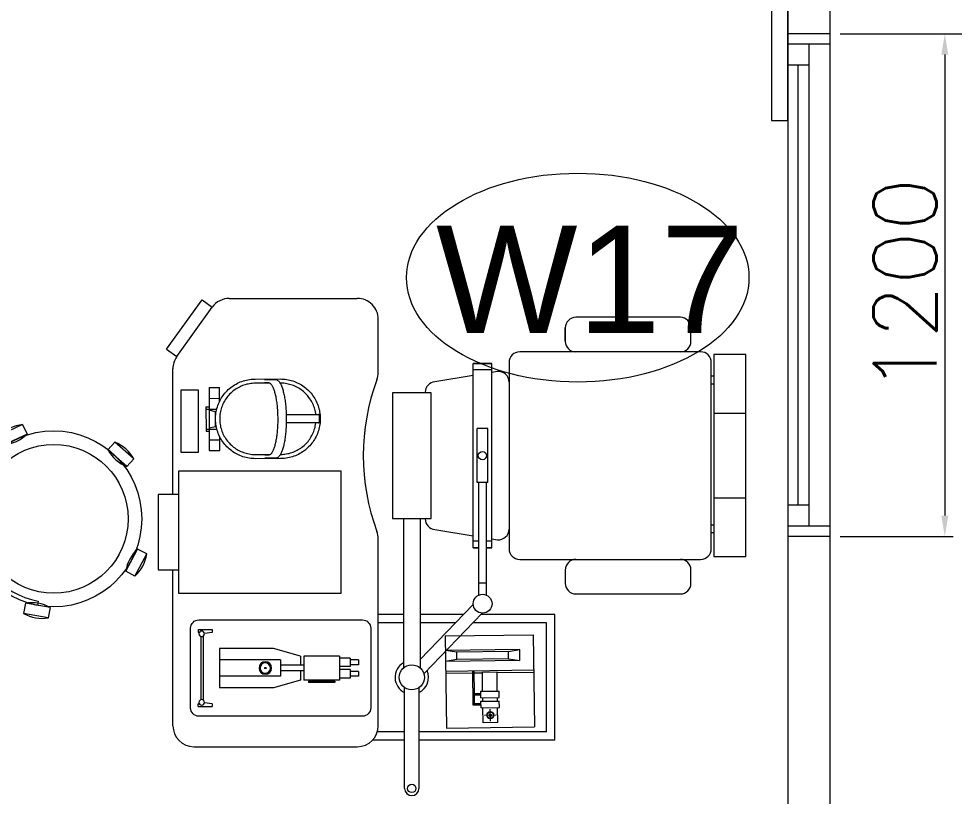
# Model space of a CAD drawing. Header units: millimetres. Extents: x -2143172 to 5255, y -610845 to 279739.
# Drawn here: x -1094892 to -1092660, y -587063 to -585207 of the extents above; entities that cross this region are included whole.
import ezdxf

# ---------------------------------------------------------------- set-up
doc = ezdxf.new("R2010")
doc.units = ezdxf.units.MM
doc.header["$LTSCALE"] = 30
doc.layers.get('0').update_dxf_attribs({"lineweight": 5})
doc.layers.get('Defpoints').update_dxf_attribs({"lineweight": 5})
for name, color, linetype, lineweight in [('Al Window tag', 5, 'Continuous', 5), ('Aluminum', 7, 'Continuous', 5), ('dims.', 152, 'Continuous', 5), ('LOADING', 163, 'Continuous', 5), ('Walls', 32, 'Continuous', 5)]:
    doc.layers.add(name, color=color, linetype=linetype, lineweight=lineweight)
doc.styles.add('SIMPLEX', font='SIMPLEX.shx', dxfattribs={"height": 150})
doc.styles.add('TTLB-A0-JeddahDP$0$swis721', font='swiss.ttf')
doc.dimstyles.new('Buk', dxfattribs={"dimtxt": 150, "dimasz": 50, "dimexe": 20, "dimexo": 25, "dimgap": 20, "dimtad": 1, "dimdec": 0, "dimrnd": 5, "dimdsep": 46, "dimtxsty": 'SIMPLEX', "dimcen": 0, "dimdle": 20, "dimclrd": 256, "dimclre": 256, "dimclrt": 256, "dimadec": 0, "dimazin": 0, "dimtfac": 0.0075, "dimtdec": 0, "dimtmove": 1, "dimatfit": 2, "dimldrblk": 'ARCHTICK', "dimfxl": 1, "dimtolj": 1, "dimtzin": 0, "dimlwd": -1, "dimlwe": -1, "dimarcsym": 0})

# ---------------------------------------------------------------- blocks, each defined once
blk = doc.blocks.new('*D692')
at = {"layer": 'Defpoints', "color": 0, "transparency": 16777216}
for p in [(-1092957, -584268.1, 0.1), (-1092568.8, -584268.1), (-1092957, -585243.1, 0.1)]:
    blk.add_point(p, dxfattribs=at)
at = {"layer": 'dims.', "linetype": 'Continuous', "transparency": 16777216}
for p, q in [((-1092932, -584268.1), (-1092548.8, -584268.1)), ((-1092932, -585243.1), (-1092548.8, -585243.1))]:
    blk.add_line(p, q, dxfattribs=at)
at = {"layer": 'dims.', "transparency": 16777216}
blk.add_line((-1092568.8, -585193.1), (-1092568.8, -584318.1), dxfattribs=at)
for points in [[(-1092577.2, -584318.1), (-1092560.5, -584318.1), (-1092568.8, -584268.1)], [(-1092577.2, -585193.1), (-1092560.5, -585193.1), (-1092568.8, -585243.1)]]:
    blk.add_solid(points, dxfattribs=at)
at = {"layer": 'dims.', "transparency": 16777216, "insert": (-1092663.8, -584755.6), "char_height": 150, "attachment_point": 5, "rotation": 90, "style": 'SIMPLEX'}
blk.add_mtext('\\A1;975', dxfattribs=at)
blk = doc.blocks.new('_ArchTick')
at = {"color": 0, "linetype": 'ByBlock', "const_width": 0.15}
blk.add_lwpolyline([(-0.5, -0.5), (0.5, 0.5)], dxfattribs=at)
blk = doc.blocks.new('*D693')
at = {"layer": 'Defpoints', "color": 0, "transparency": 16777216}
for p in [(-1092957, -585243.1, 0.1), (-1092957, -586443.1, 0.1), (-1092682.3, -586443.1)]:
    blk.add_point(p, dxfattribs=at)
at = {"layer": 'dims.', "linetype": 'Continuous', "transparency": 16777216}
for p, q in [((-1092932, -585243.1), (-1092662.3, -585243.1)), ((-1092932, -586443.1), (-1092662.3, -586443.1))]:
    blk.add_line(p, q, dxfattribs=at)
at = {"layer": 'dims.', "transparency": 16777216}
blk.add_line((-1092682.3, -585293.1), (-1092682.3, -586393.1), dxfattribs=at)
for points in [[(-1092690.6, -585293.1), (-1092674, -585293.1), (-1092682.3, -585243.1)], [(-1092690.6, -586393.1), (-1092674, -586393.1), (-1092682.3, -586443.1)]]:
    blk.add_solid(points, dxfattribs=at)
at = {"layer": 'dims.', "transparency": 16777216, "insert": (-1092777.3, -585843.1), "char_height": 150, "attachment_point": 5, "rotation": 90, "style": 'SIMPLEX'}
blk.add_mtext('\\A1;1200', dxfattribs=at)
blk = doc.blocks.new('A$C37be4daf')
at = {"layer": 'Aluminum', "color": 5}
for p, q in [((1416, 598.2), (216, 598.2)), ((241, 498.2), (241, 598.2)), ((291, 548.2), (291, 598.2)), ((1341, 548.2), (1341, 598.2)), ((1391, 498.2), (1391, 598.2)), ((291, 573.2), (1341, 573.2)), ((1391, 548.2), (241, 548.2)), ((1416, 498.2), (216, 498.2))]:
    blk.add_line(p, q, dxfattribs=at)
at = {"layer": 'Walls'}
for p, q in [((216, 498.2), (216, 598.2)), ((1416, 498.2), (1416, 598.2))]:
    blk.add_line(p, q, dxfattribs=at)
blk = doc.blocks.new('A$C5CCD2EA3')
at = {"layer": 'Al Window tag'}
blk.add_ellipse((0, 0), major_axis=(408.6, 0), ratio=0.610025, dxfattribs=at)
at = {"layer": 'Al Window tag', "insert": (-338.2, 123.8, 0), "char_height": 256, "attachment_point": 1, "style": 'TTLB-A0-JeddahDP$0$swis721'}
blk.add_mtext_dynamic_manual_height_columns('W17', width=1569.457, gutter_width=9406.5, heights=[480.3], dxfattribs=at)
blk = doc.blocks.new('ME12326-P')
for p, q in [((0, 0.22), (0, 0)), ((0, 0.22), (0.21, 0.22)), ((0.21, 0.22), (0.21, 0)), ((0.027, 0.1807), (0, 0.1852)), ((0.1775, 0.1852), (0, 0.1852)), ((0.1505, 0.1807), (0.027, 0.1807)), ((0.027, 0.1635), (0.027, 0.1807)), ((0.1505, 0.1807), (0.1775, 0.1852)), ((0.1505, 0.1635), (0.1505, 0.1807)), ((0.1775, 0.159), (0.1775, 0.1852)), ((0.027, 0.1635), (0, 0.159)), ((0.1775, 0.159), (0, 0.159)), ((0.1505, 0.1635), (0.027, 0.1635)), ((0.1505, 0.1635), (0.1775, 0.159)), ((0.21, 0.1355), (0, 0.1355)), ((0.0648, 0.0536), (0.0648, 0.1355)), ((0.0679, 0.0806), (0.0679, 0.1355)), ((0.0648, 0.1301), (0, 0.1301)), ((0.0875, 0.1301), (0.0679, 0.1301)), ((0.0875, 0.0867), (0.0875, 0.1327)), ((0.0875, 0.1327), (0.1225, 0.1327)), ((0.1225, 0.0867), (0.1225, 0.1327)), ((0.21, 0.1301), (0.1225, 0.1301)), ((0.0831, 0.0806), (0.0648, 0.0806)), ((0.0831, 0.0776), (0.0648, 0.0776)), ((0.0679, 0.0567), (0.0679, 0.0776)), ((0.0831, 0.0715), (0.0831, 0.0867)), ((0.0831, 0.0867), (0.1269, 0.0867)), ((0.0831, 0.0715), (0.1269, 0.0715)), ((0.0875, 0.0628), (0.0875, 0.0715)), ((0.1225, 0.0628), (0.1225, 0.0715)), ((0.1269, 0.0715), (0.1269, 0.0867)), ((0.0831, 0.0567), (0.0648, 0.0567)), ((0.0831, 0.0536), (0.0648, 0.0536)), ((0.0831, 0.0476), (0.0831, 0.0628)), ((0.0831, 0.0628), (0.1269, 0.0628)), ((0.0831, 0.0476), (0.1269, 0.0476)), ((0.0875, 0.0116), (0.0875, 0.0476)), ((0.1225, 0.0116), (0.1225, 0.0476)), ((0.1269, 0.0476), (0.1269, 0.0628)), ((0.1192, 0.0291), (0.0908, 0.0291)), ((0.105, 0.0152), (0.105, 0.0435)), ((0, 0), (0.21, 0)), ((0.1225, 0.0116), (0.0875, 0.0116))]:
    blk.add_line(p, q)
for radius in [0.00847, 0.00758, 0.00267]:
    blk.add_circle((0.105, 0.0293), radius)
blk = doc.blocks.new('ME12281-P')
at = {"color": 0}
for p, q in [((0.4454, 0.3153), (0.0554, 0.3153)), ((0.0354, 0.2953), (0.0354, 0.1053)), ((0.414, 0.2923), (0.414, 0.2855)), ((0.4469, 0.2923), (0.414, 0.2923)), ((0.4469, 0.2923), (0.4469, 0.2855)), ((0.4654, 0.1053), (0.4654, 0.2953)), ((0.414, 0.2855), (0.4325, 0.283)), ((0.4356, 0.2759), (0.4356, 0.124)), ((0.4412, 0.2759), (0.4412, 0.1246)), ((0.4469, 0.2855), (0.4447, 0.2855)), ((0.2028, 0.2289), (0.2676, 0.2473)), ((0.2676, 0.2473), (0.3961, 0.2473)), ((0.3961, 0.2473), (0.3961, 0.1533)), ((0.0845, 0.2243), (0.1099, 0.2243)), ((0.0845, 0.2243), (0.0845, 0.2037)), ((0.1099, 0.2289), (0.1953, 0.2289)), ((0.1099, 0.2289), (0.1099, 0.1716)), ((0.1953, 0.2289), (0.1953, 0.1716)), ((0.2028, 0.2289), (0.2028, 0.2071)), ((0.0648, 0.2198), (0.0845, 0.2198)), ((0.0648, 0.2198), (0.0648, 0.2083)), ((0.0648, 0.2083), (0.0845, 0.2083)), ((0.0845, 0.2037), (0.1099, 0.2037)), ((0.1953, 0.2071), (0.2504, 0.2071)), ((0.2504, 0.2198), (0.3961, 0.2198)), ((0.2504, 0.2198), (0.2504, 0.1808)), ((0.0648, 0.1922), (0.0648, 0.1808)), ((0.0648, 0.1922), (0.0845, 0.1922)), ((0.0648, 0.1808), (0.0845, 0.1808)), ((0.0845, 0.1968), (0.0845, 0.1762)), ((0.0845, 0.1968), (0.1099, 0.1968)), ((0.1953, 0.1934), (0.2504, 0.1934)), ((0.2028, 0.1934), (0.2028, 0.1716)), ((0.2504, 0.1808), (0.3961, 0.1808)), ((0.2851, 0.2009), (0.2851, 0.1996)), ((0.2851, 0.2009), (0.2892, 0.2009)), ((0.2851, 0.1996), (0.2892, 0.1996)), ((0.2892, 0.2009), (0.2892, 0.1996)), ((0.0845, 0.1762), (0.1099, 0.1762)), ((0.1099, 0.1716), (0.1953, 0.1716)), ((0.1211, 0.1692), (0.1211, 0.166)), ((0.1211, 0.1692), (0.184, 0.1692)), ((0.1211, 0.166), (0.184, 0.166)), ((0.184, 0.1692), (0.184, 0.166)), ((0.2028, 0.1716), (0.2676, 0.1533)), ((0.2676, 0.1533), (0.3961, 0.1533)), ((0.414, 0.1151), (0.4325, 0.1175)), ((0.414, 0.1151), (0.414, 0.1082)), ((0.4469, 0.1151), (0.4447, 0.1151)), ((0.4469, 0.1082), (0.4469, 0.1151)), ((0.4469, 0.1082), (0.414, 0.1082)), ((0.0554, 0.0853), (0.4454, 0.0853))]:
    blk.add_line(p, q, dxfattribs=at)
for centre, radius in [((0.439, 0.2821), 0.00657), ((0.2871, 0.2003), 0.0149), ((0.2871, 0.2003), 0.0125), ((0.439, 0.1184), 0.00657)]:
    blk.add_circle(centre, radius, dxfattribs=at)
for centre, start, end in [((0.0554, 0.2953), 90, 180), ((0.4454, 0.2953), 0, 90), ((0.0554, 0.1053), 180, 270), ((0.4454, 0.1053), 270, 0)]:
    blk.add_arc(centre, 0.02, start, end, dxfattribs=at)
blk = doc.blocks.new('ME18014A-P')
for p, q in [((0.2537, 1.2997), (0.2362, 1.2753)), ((0.2537, 1.2997), (0.3719, 1.2152)), ((-0.6447, 1.2847), (-0.2727, 1.2847)), ((-0.0927, 1.2847), (0.2071, 1.2847)), ((0.2362, 1.2753), (0.3544, 1.1908)), ((0.2362, 1.2753), (0.3544, 1.1908)), ((-0.6947, 1.2347), (-0.6947, 0.8447)), ((0.3719, 1.2152), (0.3544, 1.1908)), ((0.3753, 1.1501), (0.3753, 0.8447)), ((-0.6792, 0.7317), (-0.6792, 0.8085)), ((-0.6447, 0.7947), (-0.1986, 0.7947)), ((-0.3792, 0.7347), (-0.3792, 0.7947)), ((0.1986, 0.7947), (0.3253, 0.7947)), ((-0.7944, 0.7317), (-0.5539, 0.7317)), ((-0.15, 0.7347), (-0.5068, 0.7347)), ((-0.5539, 0.6977), (-0.7944, 0.6977)), ((-0.6792, 0.3732), (-0.6792, 0.6977)), ((-0.15, 0.6947), (-0.5068, 0.6947)), ((-0.3551, 0.5682), (-0.4867, 0.6947)), ((-0.3792, 0.5913), (-0.3792, 0.6947)), ((-0.3759, 0.5465), (-0.5208, 0.6859)), ((-0.15, 0.6826), (-0.1512, 0.6826)), ((0.1512, 0.6826), (0.15, 0.6826)), ((-0.1765, 0.6594), (-0.1913, 0.5686)), ((0.1913, 0.5686), (0.1765, 0.6594)), ((-0.2198, 0.5686), (-0.2198, 0.5554)), ((-0.2198, 0.5686), (0.2198, 0.5686)), ((-0.2198, 0.5554), (-0.2198, 0.5686)), ((-0.2044, 0.5554), (-0.2044, 0.5686)), ((-0.0644, 0.5586), (0.0644, 0.5586)), ((-0.0644, 0.5336), (-0.0644, 0.5586)), ((0.0644, 0.5336), (0.0644, 0.5586)), ((0.2044, 0.5236), (0.2044, 0.5686)), ((0.2198, 0.5686), (0.2198, 0.5236)), ((0.2198, 0.5236), (0.2198, 0.5686)), ((-0.3792, 0.3732), (-0.3792, 0.5496)), ((-0.0644, 0.5554), (-0.3331, 0.5554)), ((-0.3326, 0.5361), (-0.0644, 0.5361)), ((-0.3037, 0.5554), (-0.3037, 0.5361)), ((-0.2198, 0.5361), (-0.2198, 0.5236)), ((-0.2198, 0.5236), (-0.2198, 0.5361)), ((-0.2044, 0.5236), (-0.2044, 0.5361)), ((-0.2198, 0.5236), (0.2198, 0.5236)), ((-0.1986, 0.5236), (-0.2008, 0.5102)), ((-0.0644, 0.5336), (0.0644, 0.5336)), ((0.2008, 0.5102), (0.1986, 0.5236)), ((0.2223, 0.4826), (-0.2223, 0.4826)), ((-0.2477, 0.4572), (-0.2477, 0.0254)), ((0.2476, 0.0254), (0.2476, 0.4572)), ((-0.6792, 0.3732), (-0.3792, 0.3732)), ((-0.2731, 0.3484), (-0.3048, 0.3484)), ((0.273, 0.3484), (0.3048, 0.3484)), ((0.3048, 0.3484), (0.273, 0.3484)), ((-0.3302, 0.323), (-0.3302, 0.0738)), ((0.3302, 0.0738), (0.3302, 0.323)), ((-0.3048, 0.0484), (-0.2731, 0.0484)), ((0.273, 0.0484), (0.3048, 0.0484)), ((-0.2223, 0), (0.2223, 0)), ((-0.1841, -0.0063), (-0.1841, 0)), ((-0.1651, 0), (-0.1651, -0.0063)), ((0.1714, 0), (0.1714, -0.0063)), ((0.1905, 0), (0.1905, -0.0063)), ((-0.2413, -0.0826), (-0.2413, -0.0063)), ((0.2413, -0.0063), (-0.2413, -0.0063)), ((-0.1016, -0.0826), (-0.1016, -0.0063)), ((0.1011, -0.0063), (0.1011, -0.0826)), ((0.2413, -0.0826), (0.2413, -0.0063)), ((-0.2413, -0.0826), (0.2413, -0.0826))]:
    blk.add_line(p, q)
at = {"color": 8}
for p, q in [((-0.6592, 0.7317), (-0.6592, 0.7968)), ((-0.3992, 0.7347), (-0.3992, 0.7947)), ((-0.6592, 0.3932), (-0.6592, 0.6977)), ((-0.3992, 0.6105), (-0.3992, 0.6947)), ((-0.3992, 0.3932), (-0.3992, 0.5689)), ((-0.6592, 0.3932), (-0.3992, 0.3932))]:
    blk.add_line(p, q, dxfattribs=at)
for points in [[(-0.2727, 1.2703), (-0.0927, 1.2703), (-0.0927, 1.3203), (-0.2727, 1.3203)], [(-0.3289, 0.8843), (-0.3289, 1.2703), (-0.0364, 1.2703), (-0.0364, 0.8843)], [(-0.15, 0.6686), (0.15, 0.6686), (0.15, 0.7607), (-0.15, 0.7607)]]:
    blk.add_lwpolyline(points, close=True)
for centre, radius in [((-0.5292, 0.7147), 0.03), ((-0.7944, 0.7147), 0.01), ((-0.3535, 0.5457), 0.0225), ((0, 0.5461), 0.00979)]:
    blk.add_circle(centre, radius)
for centre, radius, start, end in [((-0.6447, 1.2347), 0.05, 90, 180), ((0.2071, 1.2347), 0.05, 54.4343, 90), ((0.3253, 1.1501), 0.05, 0, 54.4343), ((-0.6447, 0.8447), 0.05, 180, 270), ((0, 0.313), 0.5175, 69.5195, 110.4805), ((0.3253, 0.8447), 0.05, 270, 0), ((-0.1986, 0.8447), 0.05, 270, 290.4805), ((0.1986, 0.8447), 0.05, 249.5195, 270), ((-0.5292, 0.7147), 0.04, 30, 154.8331), ((-0.7944, 0.7147), 0.017, 90, 270), ((-0.5292, 0.7147), 0.04, 205.1669, 294.1023), ((-0.1512, 0.6572), 0.0254, 90, 175.0303), ((0.1512, 0.6572), 0.0254, 4.9697, 90), ((-0.1755, 0.508), 0.0254, 175.0303, 270), ((0.1755, 0.508), 0.0254, 270, 4.9697), ((-0.2223, 0.4572), 0.0254, 90, 180), ((0.2223, 0.4572), 0.0254, 0, 90), ((-0.3048, 0.323), 0.0254, 90, 180), ((-0.2731, 0.323), 0.0254, 0, 90), ((0.273, 0.323), 0.0254, 90, 180), ((0.3048, 0.323), 0.0254, 0, 90), ((-0.3048, 0.0738), 0.0254, 180, 270), ((-0.2731, 0.0738), 0.0254, 270, 0), ((0.273, 0.0738), 0.0254, 180, 270), ((0.3048, 0.0738), 0.0254, 270, 0), ((-0.2223, 0.0254), 0.0254, 180, 270), ((0.2223, 0.0254), 0.0254, 270, 0)]:
    blk.add_arc(centre, radius, start, end)
blk = doc.blocks.new('ME12818-P')
for p, q in [((-0.0723, 0.1635), (0.0777, 0.1635)), ((-0.0723, 0.1635), (-0.0723, 0.1385)), ((-0.0468, 0.1635), (-0.0468, 0.1385)), ((-0.0262, 0.1712), (0.0316, 0.1712)), ((-0.0262, 0.1712), (-0.0262, 0.1635)), ((-0.0212, 0.1712), (-0.0212, 0.145)), ((-0.0148, 0.1485), (-0.0184, 0.1635)), ((0.0238, 0.1635), (0.0202, 0.1485)), ((0.0266, 0.1712), (0.0266, 0.145)), ((0.0316, 0.1712), (0.0316, 0.1635)), ((0.0521, 0.1635), (0.0521, 0.1385)), ((0.0777, 0.1635), (0.0777, 0.1385)), ((-0.0389, 0.1385), (-0.0723, 0.1385)), ((0.0202, 0.1485), (-0.0148, 0.1485)), ((-0.0123, 0.1485), (-0.0123, 0.1471)), ((0.0177, 0.1471), (0.0177, 0.1485)), ((0.0777, 0.1385), (0.0442, 0.1385)), ((-0.0923, 0.0534), (-0.0923, -0.0066)), ((-0.0823, 0.018), (-0.0823, 0.0534)), ((0.0877, 0.0534), (0.0877, 0.018)), ((0.0977, -0.0066), (0.0977, 0.0534)), ((-0.0913, 0.0311), (-0.0913, 0.0053)), ((-0.0833, 0.0208), (-0.0833, 0.0311)), ((0.0887, 0.0311), (0.0887, 0.0208)), ((0.0967, 0.0053), (0.0967, 0.0311)), ((-0.0823, -0.0066), (-0.0823, -0.006)), ((-0.0053, -0.0205), (0.0107, -0.0205)), ((0.0877, -0.0061), (0.0877, -0.0066)), ((-0.0053, -0.0996), (-0.0058, -0.0996)), ((0.0107, -0.0996), (-0.0053, -0.0996)), ((0.0111, -0.0996), (0.0107, -0.0996))]:
    blk.add_line(p, q)
at = {"flags": 128}
for points in [[(0.0977, 0.0534), (0.0976, 0.0572), (0.0974, 0.061), (0.097, 0.0648), (0.0965, 0.0685), (0.0958, 0.0723), (0.095, 0.076), (0.094, 0.0796), (0.0929, 0.0833), (0.0916, 0.0869), (0.0902, 0.0904), (0.0886, 0.0939), (0.087, 0.0973), (0.0851, 0.1006), (0.0832, 0.1038), (0.0811, 0.107), (0.0789, 0.1101), (0.0766, 0.1131), (0.0741, 0.116), (0.0716, 0.1188), (0.0689, 0.1215), (0.0661, 0.1241), (0.0632, 0.1266), (0.0602, 0.129), (0.0572, 0.1312), (0.054, 0.1333), (0.0508, 0.1353), (0.0475, 0.1372), (0.0441, 0.1389), (0.0406, 0.1405), (0.0371, 0.1419), (0.0335, 0.1432), (0.0299, 0.1444), (0.0263, 0.1454), (0.0226, 0.1463), (0.0188, 0.147), (0.0151, 0.1476), (0.0113, 0.148), (0.0075, 0.1483), (0.0037, 0.1484), (-0.0001, 0.1483), (-0.0039, 0.1482), (-0.0077, 0.1478), (-0.0114, 0.1473), (-0.0152, 0.1467), (-0.0189, 0.1459), (-0.0226, 0.145), (-0.0262, 0.1439), (-0.0298, 0.1427), (-0.0334, 0.1413), (-0.0368, 0.1398), (-0.0403, 0.1381), (-0.0436, 0.1363), (-0.0469, 0.1344), (-0.0501, 0.1324), (-0.0532, 0.1302), (-0.0562, 0.1279), (-0.0592, 0.1255), (-0.062, 0.1229), (-0.0647, 0.1203), (-0.0674, 0.1176), (-0.0699, 0.1147), (-0.0723, 0.1118), (-0.0745, 0.1087), (-0.0767, 0.1056), (-0.0787, 0.1024), (-0.0806, 0.0991), (-0.0824, 0.0957), (-0.084, 0.0923), (-0.0855, 0.0888), (-0.0868, 0.0852), (-0.088, 0.0816), (-0.0891, 0.078), (-0.09, 0.0743), (-0.0907, 0.0705), (-0.0914, 0.0668), (-0.0918, 0.063), (-0.0921, 0.0592), (-0.0923, 0.0554), (-0.0923, 0.0534)], [(-0.0823, 0.0534), (-0.0822, 0.0568), (-0.082, 0.0602), (-0.0817, 0.0636), (-0.0812, 0.0669), (-0.0806, 0.0703), (-0.0799, 0.0736), (-0.079, 0.0769), (-0.078, 0.0801), (-0.0769, 0.0833), (-0.0756, 0.0865), (-0.0742, 0.0896), (-0.0727, 0.0926), (-0.0711, 0.0956), (-0.0693, 0.0985), (-0.0675, 0.1014), (-0.0655, 0.1041), (-0.0634, 0.1068), (-0.0612, 0.1094), (-0.0589, 0.1119), (-0.0565, 0.1144), (-0.054, 0.1167), (-0.0515, 0.1189), (-0.0488, 0.121), (-0.0461, 0.123), (-0.0432, 0.1249), (-0.0403, 0.1267), (-0.0374, 0.1284), (-0.0343, 0.1299), (-0.0313, 0.1313), (-0.0281, 0.1326), (-0.0249, 0.1338), (-0.0217, 0.1348), (-0.0184, 0.1357), (-0.0151, 0.1365), (-0.0118, 0.1371), (-0.0084, 0.1377), (-0.005, 0.138), (-0.0016, 0.1383), (0.0018, 0.1384), (0.0052, 0.1383), (0.0086, 0.1382), (0.012, 0.1379), (0.0153, 0.1374), (0.0187, 0.1369), (0.022, 0.1362), (0.0253, 0.1353), (0.0286, 0.1344), (0.0318, 0.1333), (0.0349, 0.132), (0.0381, 0.1307), (0.0411, 0.1292), (0.0441, 0.1276), (0.0471, 0.1259), (0.0499, 0.1241), (0.0527, 0.1221), (0.0554, 0.1201), (0.058, 0.1179), (0.0606, 0.1156), (0.063, 0.1133), (0.0654, 0.1108), (0.0676, 0.1082), (0.0698, 0.1056), (0.0718, 0.1029), (0.0737, 0.1001), (0.0755, 0.0972), (0.0772, 0.0943), (0.0788, 0.0912), (0.0803, 0.0882), (0.0816, 0.085), (0.0828, 0.0819), (0.0839, 0.0786), (0.0848, 0.0754), (0.0856, 0.0721), (0.0863, 0.0687), (0.0868, 0.0654), (0.0873, 0.062), (0.0875, 0.0586), (0.0877, 0.0552), (0.0877, 0.0534)], [(-0.0913, 0.0053), (-0.0912, 0.004), (-0.0909, 0.0028), (-0.0905, 0.0016), (-0.0898, 0.0005), (-0.089, -0.0007), (-0.0881, -0.0017), (-0.0871, -0.0028), (-0.0859, -0.0038), (-0.0845, -0.0047), (-0.0831, -0.0057), (-0.0815, -0.0066), (-0.0798, -0.0075), (-0.078, -0.0083), (-0.076, -0.0092), (-0.0739, -0.01), (-0.0718, -0.0108), (-0.0695, -0.0116), (-0.067, -0.0123), (-0.0645, -0.013), (-0.0619, -0.0137), (-0.0592, -0.0144), (-0.0563, -0.015), (-0.0534, -0.0156), (-0.0504, -0.0162), (-0.0473, -0.0167), (-0.0442, -0.0172), (-0.0409, -0.0177), (-0.0376, -0.0181), (-0.0343, -0.0185), (-0.0308, -0.0189), (-0.0274, -0.0192), (-0.0238, -0.0195), (-0.0203, -0.0198), (-0.0167, -0.02), (-0.013, -0.0202), (-0.0094, -0.0203), (-0.0057, -0.0204), (-0.002, -0.0205), (0.0017, -0.0205), (0.0054, -0.0205), (0.0091, -0.0204), (0.0128, -0.0204), (0.0164, -0.0202), (0.0201, -0.0201), (0.0237, -0.0199), (0.0273, -0.0196), (0.0309, -0.0194), (0.0344, -0.0191), (0.0378, -0.0187), (0.0412, -0.0183), (0.0446, -0.0179), (0.0478, -0.0175), (0.051, -0.017), (0.0542, -0.0165), (0.0572, -0.0159), (0.0602, -0.0153), (0.063, -0.0147), (0.0658, -0.0141), (0.0685, -0.0134), (0.0711, -0.0127), (0.0735, -0.012), (0.0759, -0.0112), (0.0782, -0.0104), (0.0803, -0.0096), (0.0823, -0.0088), (0.0842, -0.008), (0.086, -0.0071), (0.0876, -0.0062), (0.0892, -0.0052), (0.0906, -0.0043), (0.0918, -0.0033), (0.093, -0.0023), (0.094, -0.0012), (0.0948, -0.0002), (0.0955, 0.001), (0.0961, 0.0022), (0.0965, 0.0034), (0.0967, 0.0046), (0.0967, 0.0053)], [(-0.0833, 0.0208), (-0.0833, 0.0202), (-0.0831, 0.0195), (-0.0829, 0.0189), (-0.0825, 0.0182), (-0.082, 0.0175), (-0.0813, 0.0167), (-0.0805, 0.016), (-0.0796, 0.0152), (-0.0785, 0.0144), (-0.0773, 0.0136), (-0.076, 0.0128), (-0.0745, 0.012), (-0.0729, 0.0113), (-0.0711, 0.0105), (-0.0692, 0.0098), (-0.0672, 0.009), (-0.0651, 0.0083), (-0.0629, 0.0077), (-0.0606, 0.007), (-0.0581, 0.0064), (-0.0556, 0.0057), (-0.053, 0.0052), (-0.0502, 0.0046), (-0.0474, 0.0041), (-0.0445, 0.0036), (-0.0416, 0.0031), (-0.0385, 0.0027), (-0.0354, 0.0022), (-0.0322, 0.0019), (-0.029, 0.0015), (-0.0257, 0.0012), (-0.0224, 0.0009), (-0.019, 0.0007), (-0.0156, 0.0005), (-0.0122, 0.0003), (-0.0087, 0.0002), (-0.0052, 0.0001), (-0.0017, 0), (0.0017, 0), (0.0052, 0), (0.0087, 0), (0.0122, 0.0001), (0.0157, 0.0002), (0.0191, 0.0004), (0.0226, 0.0006), (0.026, 0.0008), (0.0293, 0.0011), (0.0326, 0.0014), (0.0359, 0.0017), (0.0391, 0.002), (0.0422, 0.0024), (0.0453, 0.0029), (0.0483, 0.0033), (0.0513, 0.0038), (0.0541, 0.0043), (0.0569, 0.0049), (0.0596, 0.0054), (0.0622, 0.006), (0.0647, 0.0067), (0.067, 0.0073), (0.0693, 0.008), (0.0715, 0.0087), (0.0736, 0.0094), (0.0755, 0.0101), (0.0773, 0.0109), (0.079, 0.0116), (0.0806, 0.0124), (0.082, 0.0132), (0.0833, 0.014), (0.0844, 0.0147), (0.0854, 0.0155), (0.0863, 0.0163), (0.087, 0.0171), (0.0876, 0.0178), (0.0881, 0.0185), (0.0884, 0.0192), (0.0886, 0.0198), (0.0887, 0.0204), (0.0887, 0.0208)], [(-0.0923, -0.0066), (-0.0922, -0.0104), (-0.092, -0.0142), (-0.0916, -0.018), (-0.0911, -0.0217), (-0.0904, -0.0255), (-0.0896, -0.0292), (-0.0886, -0.0329), (-0.0875, -0.0365), (-0.0862, -0.0401), (-0.0848, -0.0436), (-0.0833, -0.0471), (-0.0816, -0.0505), (-0.0797, -0.0538), (-0.0778, -0.0571), (-0.0757, -0.0603), (-0.0735, -0.0633), (-0.0712, -0.0663), (-0.0687, -0.0693), (-0.0662, -0.0721), (-0.0635, -0.0748), (-0.0607, -0.0774), (-0.0578, -0.0798), (-0.0549, -0.0822), (-0.0518, -0.0844), (-0.0486, -0.0866), (-0.0454, -0.0885), (-0.0421, -0.0904), (-0.0387, -0.0921), (-0.0352, -0.0937), (-0.0317, -0.0952), (-0.0282, -0.0965), (-0.0245, -0.0976), (-0.0209, -0.0986), (-0.0172, -0.0995), (-0.0135, -0.1002), (-0.0097, -0.1008), (-0.0059, -0.1012), (-0.0021, -0.1015), (0.0017, -0.1016), (0.0055, -0.1016), (0.0093, -0.1014), (0.013, -0.101), (0.0168, -0.1006), (0.0206, -0.0999), (0.0243, -0.0991), (0.028, -0.0982), (0.0316, -0.0971), (0.0352, -0.0959), (0.0387, -0.0945), (0.0422, -0.093), (0.0456, -0.0913), (0.049, -0.0896), (0.0523, -0.0876), (0.0555, -0.0856), (0.0586, -0.0834), (0.0616, -0.0811), (0.0646, -0.0787), (0.0674, -0.0762), (0.0701, -0.0735), (0.0727, -0.0708), (0.0753, -0.0679), (0.0776, -0.065), (0.0799, -0.0619), (0.0821, -0.0588), (0.0841, -0.0556), (0.086, -0.0523), (0.0878, -0.0489), (0.0894, -0.0455), (0.0909, -0.042), (0.0922, -0.0384), (0.0934, -0.0348), (0.0945, -0.0312), (0.0954, -0.0275), (0.0961, -0.0238), (0.0967, -0.02), (0.0972, -0.0162), (0.0975, -0.0125), (0.0977, -0.0087), (0.0977, -0.0066)], [(-0.0073, -0.091), (-0.0099, -0.0907), (-0.0133, -0.0901), (-0.0166, -0.0894), (-0.0199, -0.0886), (-0.0232, -0.0876), (-0.0264, -0.0865), (-0.0296, -0.0853), (-0.0327, -0.0839), (-0.0357, -0.0824), (-0.0387, -0.0808), (-0.0417, -0.0791), (-0.0445, -0.0773), (-0.0473, -0.0753), (-0.05, -0.0733), (-0.0527, -0.0711), (-0.0552, -0.0689), (-0.0576, -0.0665), (-0.06, -0.064), (-0.0622, -0.0615), (-0.0644, -0.0588), (-0.0664, -0.0561), (-0.0683, -0.0533), (-0.0701, -0.0504), (-0.0718, -0.0475), (-0.0734, -0.0445), (-0.0749, -0.0414), (-0.0762, -0.0383), (-0.0774, -0.0351), (-0.0785, -0.0319), (-0.0794, -0.0286), (-0.0802, -0.0253), (-0.0809, -0.022), (-0.0815, -0.0186), (-0.0819, -0.0152), (-0.0821, -0.0118), (-0.0823, -0.0084), (-0.0823, -0.0066)], [(-0.0073, -0.0204), (-0.0073, -0.0976)], [(0.0877, -0.0066), (0.0876, -0.01), (0.0874, -0.0134), (0.0871, -0.0168), (0.0866, -0.0202), (0.086, -0.0235), (0.0853, -0.0268), (0.0844, -0.0301), (0.0834, -0.0334), (0.0822, -0.0366), (0.081, -0.0397), (0.0796, -0.0428), (0.0781, -0.0459), (0.0765, -0.0488), (0.0747, -0.0518), (0.0728, -0.0546), (0.0709, -0.0574), (0.0688, -0.0601), (0.0666, -0.0627), (0.0643, -0.0652), (0.0619, -0.0676), (0.0594, -0.0699), (0.0569, -0.0721), (0.0542, -0.0742), (0.0514, -0.0762), (0.0486, -0.0781), (0.0457, -0.0799), (0.0428, -0.0816), (0.0397, -0.0831), (0.0366, -0.0845), (0.0335, -0.0858), (0.0303, -0.087), (0.0271, -0.088), (0.0238, -0.089), (0.0205, -0.0897), (0.0171, -0.0904), (0.0138, -0.0909), (0.0127, -0.091)], [(0.0127, -0.0976), (0.0127, -0.0204)], [(-0.0059, -0.0995), (-0.0062, -0.0994), (-0.0066, -0.0992), (-0.0069, -0.0989), (-0.0071, -0.0985), (-0.0073, -0.0981), (-0.0073, -0.0976)], [(0.0127, -0.0976), (0.0126, -0.0981), (0.0125, -0.0985), (0.0123, -0.0989), (0.0119, -0.0992), (0.0116, -0.0994), (0.0113, -0.0995)]]:
    blk.add_lwpolyline(points, dxfattribs=at)
for centre, major_axis, start_param, end_param in [((-0.0053, -0.02), (0.002, 0), 3.665191, 4.712389), ((0.0107, -0.02), (-0.002, 0), 1.570796, 2.617994)]:
    blk.add_ellipse(centre, major_axis=major_axis, ratio=0.262075, start_param=start_param, end_param=end_param)
blk = doc.blocks.new('HF10037B-P')
at = {"color": 0}
for p, q in [((0.2459, 0.134), (0.1859, 0.134)), ((0.1859, 0.134), (0.1859, 0.109)), ((0.2459, 0.134), (0.2459, 0.109)), ((0.2459, 0.109), (0.1859, 0.109)), ((0, 0), (-0.0142, -0.0583)), ((0, 0), (0.0243, -0.0059)), ((0.0243, -0.0059), (0.01, -0.0642)), ((0.4071, -0.0094), (0.431, -0.0018)), ((0.4071, -0.0094), (0.4255, -0.0665)), ((0.431, -0.0018), (0.4493, -0.0589)), ((0.4069, -0.0417), (0.4165, -0.0387)), ((-0.0142, -0.0583), (0.01, -0.0642)), ((0.4255, -0.0665), (0.4493, -0.0589)), ((0.0524, -0.2725), (0.0674, -0.2525)), ((0.0674, -0.2525), (0.1154, -0.2885)), ((0.3125, -0.2897), (0.362, -0.2558)), ((0.3761, -0.2764), (0.362, -0.2558)), ((0.0524, -0.2725), (0.1004, -0.3085)), ((0.1004, -0.3085), (0.1154, -0.2885)), ((0.3266, -0.3103), (0.3125, -0.2897)), ((0.3266, -0.3103), (0.3761, -0.2764)), ((0.3267, -0.268), (0.3323, -0.2763))]:
    blk.add_line(p, q, dxfattribs=at)
for radius in [0.21, 0.1775]:
    blk.add_circle((0.2161, -0.1014), radius, dxfattribs=at)
for centre, radius, start, end in [((0.2159, 0.0465), 0.0925, 71.0754, 108.9246), ((0.2159, 0.1965), 0.0925, 251.0754, 288.9246), ((0.0779, -0.0499), 0.0925, 147.3419, 185.1912), ((-0.0678, -0.0143), 0.0925, 327.3419, 5.1912), ((0.4996, -0.0113), 0.0925, 178.8412, 216.6904), ((0.3568, -0.057), 0.0925, 358.8412, 36.6904), ((0.2161, -0.1014), 0.2, 303.6037, 17.3657), ((0.0389, -0.3404), 0.0925, 34.1875, 72.0368), ((0.3867, -0.3449), 0.0925, 105.5121, 143.3614), ((0.1289, -0.2205), 0.0925, 214.1875, 252.0368), ((0.3019, -0.2212), 0.0925, 285.5121, 323.3614)]:
    blk.add_arc(centre, radius, start, end, dxfattribs=at)

msp = doc.modelspace()

# ---------------------------------------------------------------- linework, layer by layer
at = {"layer": 'LOADING', "elevation": 0.1}
msp.add_lwpolyline([(-1093057, -584825.3), (-1093096.1, -584825.3), (-1093096.1, -585450.4), (-1093057, -585450.4), (-1093057, -584825.3)], dxfattribs=at)
at = {"layer": 'LOADING', "extrusion": (-1.66552e-10, -4.6879e-08, 1), "elevation": 0.1}
msp.add_lwpolyline([(-1094464.3, -586092.7), (-1094464.3, -586242.7), (-1094504.3, -586242.7), (-1094504.3, -586092.7)], close=True, dxfattribs=at)
at = {"layer": 'Walls'}
for p, q in [((-1092957, -584268.1, 0.2), (-1092957, -587638.1, 0.2)), ((-1093057, -584368.1, 0.2), (-1093057, -587318.1, 0.2))]:
    msp.add_line(p, q, dxfattribs=at)

# ---------------------------------------------------------------- block references
at = {"rotation": 90}
msp.add_blockref('A$C37be4daf', (-1092458.8, -586659.1, 0.2), dxfattribs=at)
at = {"layer": 'Al Window tag'}
msp.add_blockref('A$C5CCD2EA3', (-1093558.2, -585825.3, -0.2), dxfattribs=at)
at = {"layer": 'LOADING', "extrusion": (1.43227e-21, 4.73306e-08, -1), "xscale": -999.9999999999999, "yscale": 999.9999999999999, "zscale": -999.9999999999999, "rotation": 270}
msp.add_blockref('ME18014A-P', (1093239.6, -586250.1, -0.1), dxfattribs=at)
at = {"layer": 'LOADING', "extrusion": (-1.43227e-21, -4.73306e-08, 1), "xscale": -1000, "yscale": 1000, "zscale": 1000, "rotation": 90.24544648778834}
msp.add_blockref('ME12818-P', (-1094274.3, -586159.5, 0.1), dxfattribs=at)
at = {"layer": 'LOADING', "extrusion": (-2.79672e-08, 3.6788e-07, -1), "xscale": -1000.000000000001, "yscale": 1000.000000000001, "zscale": 999.999999999999, "rotation": 117.971696169471}
msp.add_blockref('HF10037B-P', (1094617.9, -586257.7, -0.3), dxfattribs=at)
at = {"layer": 'LOADING', "extrusion": (-1.43227e-21, -4.73306e-08, 1), "xscale": -1000, "yscale": 999.9999999999999, "zscale": 999.9999999999999}
msp.add_blockref('ME12281-P', (-1094016.8, -586957.5, 3.5), dxfattribs=at)
at = {"layer": 'LOADING', "extrusion": (-3.68387e-07, -8.1011e-08, 1), "xscale": 1000.000000000001, "yscale": 1000.000000000001, "zscale": 1000.000000000001, "rotation": 0.8046661792795066}
msp.add_blockref('ME12326-P', (-1093871.5, -586900.5, 0.6), dxfattribs=at)

# ---------------------------------------------------------------- dimensions: what is measured, and where the dimension line sits
at = {"layer": 'dims.'}
for base, p2, picture, middle in [((-1092568.8, -584268.1, 0.1), (-1092957, -584268.1, 0.2), '*D692', (-1092663.8, -584755.6, 0.1)), ((-1092682.3, -586443.1, 0.1), (-1092957, -586443.1, 0.2), '*D693', (-1092777.3, -585843.1, 0.1))]:
    dim = msp.add_linear_dim(base=base, p1=(-1092957, -585243.1, 0.2), p2=p2, angle=90, dimstyle='Buk', dxfattribs=at)
    dim.commit()
    dim.dimension.update_dxf_attribs({"geometry": picture, "text_midpoint": middle})

doc.saveas('drawing.dxf')
